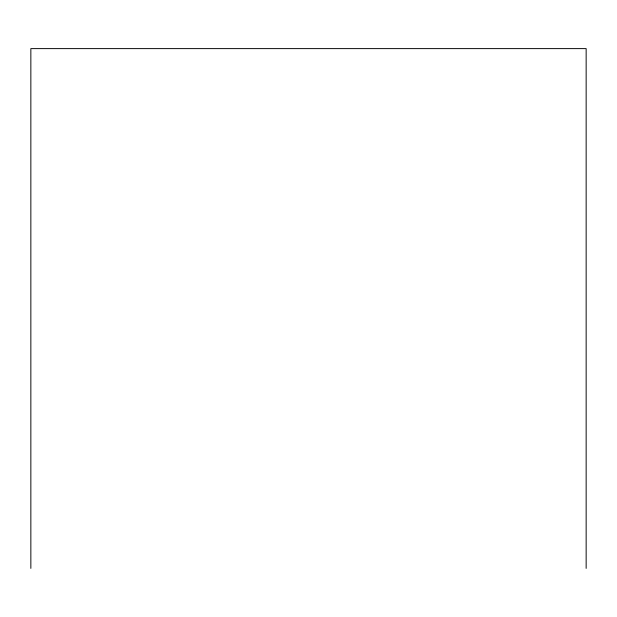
<?xml version="1.0" encoding="UTF-8"?>
<svg xmlns="http://www.w3.org/2000/svg" width="617" height="617" viewBox="0 0 617 617"><rect width="100%" height="100%" fill="white"/><g stroke="black" fill="none" stroke-linecap="round" stroke-linejoin="round"><path stroke-width="0.93" d="M586.15 568.388L586.15 48.612L30.85 48.612L30.85 568.388"/></g></svg>
